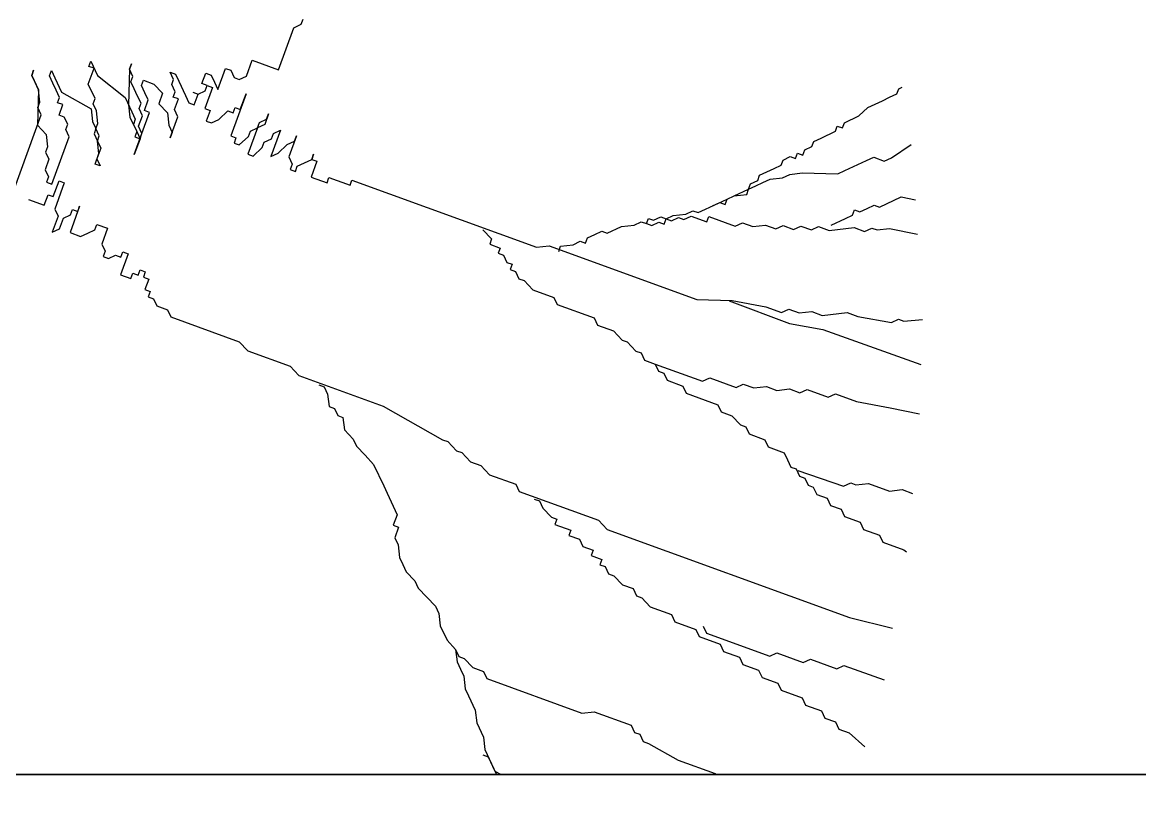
# Model space of a CAD drawing. Header units: inches. Extents: x -50945 to 250244, y -404780 to 18493.
# Drawn here: x 224715 to 225016.7, y -311815.6 to -311604.3 of the extents above; entities that cross this region are included whole.
import ezdxf
from ezdxf.xclip import XClip

# ---------------------------------------------------------------- set-up
doc = ezdxf.new("R2010")
doc.units = ezdxf.units.IN
doc.header["$MEASUREMENT"] = 0
doc.header["$XCLIPFRAME"] = 2
doc.linetypes.add('iGo户型优化31', pattern=[0.35, 0.25, -0.1])
doc.layers.add('iGo户型优化', color=7, linetype='Continuous')
doc.layers.add('IRC-30-天花轮廓线', color=30, linetype='Continuous')
doc.layers.add('天棚材质标注', color=2, linetype='Continuous', lineweight=5)

# ---------------------------------------------------------------- blocks, each defined once
blk = doc.blocks.new('抖音iGo户型优化-0853')
at = {"layer": 'iGo户型优化', "color": 251, "ltscale": 100}
for p, q in [((-960.98, -204549.66), (-923.51, -204563.3)), ((-966.58, -204556.73), (-969.51, -204564.76)), ((-903.55, -204558.43), (-910.85, -204561.84)), ((-907.2, -204560.14), (-903.55, -204558.43)), ((-903.55, -204558.43), (-900.87, -204559.41)), ((-900.87, -204559.41), (-903.55, -204558.43)), ((-969.51, -204564.76), (-964.15, -204566.71)), ((-928.86, -204561.35), (-933.49, -204565.74)), ((-910.85, -204561.84), (-928.86, -204561.35)), ((-923.51, -204563.3), (-919.85, -204561.6)), ((-919.85, -204561.6), (-917.18, -204562.57)), ((-917.18, -204562.57), (-910.85, -204561.84)), ((-910.85, -204561.84), (-907.2, -204560.14)), ((-975.11, -204571.82), (-983.14, -204568.9)), ((-983.14, -204568.9), (-981.44, -204572.55)), ((-971.46, -204570.12), (-975.11, -204571.82)), ((-958.07, -204574.99), (-971.46, -204570.12)), ((-964.15, -204566.71), (-965.13, -204569.39)), ((-965.13, -204569.39), (-957.1, -204572.31)), ((-957.82, -204565.98), (-958.8, -204568.66)), ((-958.8, -204568.66), (-934.71, -204577.43)), ((-955.15, -204566.95), (-957.82, -204565.98)), ((-951.5, -204565.25), (-955.15, -204566.95)), ((-946.14, -204567.2), (-951.5, -204565.25)), ((-942.49, -204565.49), (-946.14, -204567.2)), ((-939.81, -204566.47), (-942.49, -204565.49)), ((-933.49, -204565.74), (-939.81, -204566.47)), ((-904.77, -204570.12), (-912.07, -204573.53)), ((-911.1, -204570.85), (-907.45, -204569.15)), ((-907.45, -204569.15), (-903.79, -204567.44)), ((-901.12, -204568.42), (-904.77, -204570.12)), ((-903.79, -204567.44), (-901.12, -204568.42)), ((-981.44, -204572.55), (-976.08, -204574.5)), ((-976.08, -204574.5), (-974.38, -204578.15)), ((-957.1, -204572.31), (-958.07, -204574.99)), ((-934.71, -204577.43), (-931.06, -204575.72)), ((-931.06, -204575.72), (-928.38, -204576.7)), ((-928.38, -204576.7), (-924.73, -204574.99)), ((-924.73, -204574.99), (-923.75, -204572.31)), ((-923.75, -204572.31), (-918.4, -204574.26)), ((-912.07, -204573.53), (-920.6, -204588.63)), ((-918.4, -204574.26), (-917.43, -204571.58)), ((-917.43, -204571.58), (-914.75, -204572.56)), ((-914.75, -204572.56), (-911.1, -204570.85)), ((-983.39, -204577.91), (-985.34, -204583.27)), ((-970, -204582.78), (-983.39, -204577.91)), ((-974.38, -204578.15), (-971.7, -204579.13)), ((-971.7, -204579.13), (-972.68, -204581.81)), ((-972.68, -204581.81), (-970, -204582.78)), ((-985.34, -204583.27), (-983.63, -204586.92)), ((-983.63, -204586.92), (-981.93, -204590.57)), ((-915.25, -204590.58), (-907.94, -204587.17)), ((-907.94, -204587.17), (-899.91, -204590.09)), ((-899.91, -204590.09), (-898.94, -204587.41)), ((-898.94, -204587.41), (-896.26, -204588.39)), ((-981.93, -204590.57), (-979.26, -204591.55)), ((-979.26, -204591.55), (-981.21, -204596.91)), ((-949.56, -204593.25), (-948.59, -204590.58)), ((-945.91, -204591.55), (-949.56, -204593.25)), ((-948.59, -204590.58), (-943.24, -204592.52)), ((-940.56, -204593.5), (-945.91, -204591.55)), ((-943.24, -204592.52), (-936.91, -204591.79)), ((-936.91, -204591.79), (-940.56, -204593.5)), ((-933.26, -204590.09), (-936.91, -204591.79)), ((-936.91, -204591.79), (-934.23, -204592.77)), ((-934.23, -204592.77), (-930.58, -204591.06)), ((-930.58, -204591.06), (-933.26, -204590.09)), ((-926.93, -204589.36), (-930.58, -204591.06)), ((-930.58, -204591.06), (-927.9, -204592.04)), ((-927.9, -204592.04), (-921.57, -204591.31)), ((-920.6, -204588.63), (-926.93, -204589.36)), ((-921.57, -204591.31), (-917.92, -204589.6)), ((-917.92, -204589.6), (-915.25, -204590.58)), ((-903.56, -204591.8), (-914.77, -204605.92)), ((-896.26, -204588.39), (-903.56, -204591.8)), ((-995.56, -204594.71), (-996.54, -204597.39)), ((-996.54, -204597.39), (-994.84, -204601.05)), ((-992.89, -204595.69), (-995.56, -204594.71)), ((-989.24, -204593.98), (-992.89, -204595.69)), ((-981.21, -204596.91), (-989.24, -204593.98)), ((-1004.82, -204603.48), (-1006.77, -204608.84)), ((-994.11, -204607.38), (-1004.82, -204603.48)), ((-994.84, -204601.05), (-995.81, -204603.72)), ((-995.81, -204603.72), (-993.14, -204604.7)), ((-1006.77, -204608.84), (-1004.09, -204609.81)), ((-1004.09, -204609.81), (-1005.07, -204612.49)), ((-993.14, -204604.7), (-994.11, -204607.38)), ((-924.75, -204608.35), (-932.05, -204611.76)), ((-928.4, -204610.06), (-932.05, -204611.76)), ((-925.72, -204611.03), (-928.4, -204610.06)), ((-922.07, -204609.33), (-925.72, -204611.03)), ((-918.42, -204607.62), (-924.75, -204608.35)), ((-914.77, -204605.92), (-922.07, -204609.33)), ((-900.41, -204608.11), (-918.42, -204607.62)), ((-910.39, -204610.55), (-906.74, -204608.84)), ((-906.74, -204608.84), (-904.06, -204609.82)), ((-904.06, -204609.82), (-900.41, -204608.11)), ((-900.41, -204608.11), (-897.73, -204609.09)), ((-897.73, -204609.09), (-900.41, -204608.11)), ((-1012.37, -204615.9), (-1013.34, -204618.58)), ((-1007.02, -204617.85), (-1012.37, -204615.9)), ((-1006.04, -204615.17), (-1007.02, -204617.85)), ((-1003.36, -204616.14), (-1006.04, -204615.17)), ((-1005.07, -204612.49), (-1002.39, -204613.47)), ((-1002.39, -204613.47), (-1003.36, -204616.14)), ((-935.7, -204613.47), (-943.73, -204610.55)), ((-943.73, -204610.55), (-922.32, -204618.34)), ((-934.73, -204610.79), (-935.7, -204613.47)), ((-932.05, -204611.76), (-935.7, -204613.47)), ((-935.7, -204613.47), (-933.03, -204614.44)), ((-932.05, -204611.76), (-934.73, -204610.79)), ((-933.03, -204614.44), (-929.37, -204612.74)), ((-929.37, -204612.74), (-924.02, -204614.69)), ((-924.02, -204614.69), (-920.37, -204612.98)), ((-922.32, -204618.34), (-921.34, -204615.66)), ((-921.34, -204615.66), (-915.99, -204617.61)), ((-920.37, -204612.98), (-917.69, -204613.96)), ((-917.69, -204613.96), (-914.04, -204612.25)), ((-915.99, -204617.61), (-912.34, -204615.9)), ((-914.04, -204612.25), (-910.39, -204610.55)), ((-912.34, -204615.9), (-908.69, -204614.2)), ((-908.69, -204614.2), (-906.01, -204615.17)), ((-906.01, -204615.17), (-907.96, -204620.53)), ((-1017, -204620.28), (-1020.65, -204621.99)), ((-1016.02, -204617.6), (-1017, -204620.28)), ((-1013.34, -204618.58), (-1016.02, -204617.6)), ((-907.96, -204620.53), (-912.59, -204624.91)), ((-1020.65, -204621.99), (-1022.6, -204627.35)), ((-917.94, -204622.97), (-922.57, -204627.35)), ((-912.59, -204624.91), (-917.94, -204622.97)), ((-1026.25, -204629.05), (-1038.92, -204663.87)), ((-1022.6, -204627.35), (-1026.25, -204629.05)), ((-932.55, -204629.78), (-935.22, -204628.81)), ((-935.22, -204628.81), (-924.52, -204632.71)), ((-928.9, -204628.08), (-932.55, -204629.78)), ((-922.57, -204627.35), (-928.9, -204628.08)), ((-924.52, -204632.71), (-920.87, -204631)), ((-920.87, -204631), (-915.51, -204632.95)), ((-915.51, -204632.95), (-914.54, -204630.27)), ((-914.54, -204630.27), (-911.86, -204631.25)), ((-911.86, -204631.25), (-908.21, -204629.54)), ((-908.21, -204629.54), (-905.53, -204630.52)), ((-902.86, -204631.49), (-906.51, -204633.19)), ((-905.53, -204630.52), (-901.88, -204628.81)), ((-901.88, -204628.81), (-902.86, -204631.49)), ((-917.46, -204638.31), (-918.44, -204640.99)), ((-913.81, -204636.6), (-917.46, -204638.31)), ((-906.51, -204633.19), (-913.81, -204636.6)), ((-918.44, -204640.99), (-913.08, -204642.94)), ((-912.11, -204640.26), (-913.08, -204642.94)), ((-913.08, -204642.94), (-911.38, -204646.59)), ((-913.08, -204642.94), (-911.38, -204646.59)), ((-926.72, -204647.07), (-927.69, -204649.75)), ((-927.69, -204649.75), (-925.99, -204653.41)), ((-921.36, -204649.02), (-926.72, -204647.07)), ((-920.39, -204646.34), (-921.36, -204649.02)), ((-909.68, -204650.24), (-920.39, -204646.34)), ((-911.38, -204646.59), (-908.71, -204647.56)), ((-911.38, -204646.59), (-908.71, -204647.56)), ((-908.71, -204647.56), (-909.68, -204650.24)), ((-908.71, -204647.56), (-907.73, -204644.88)), ((-907.73, -204644.88), (-902.38, -204646.83)), ((-903.35, -204649.51), (-907, -204651.22)), ((-902.38, -204646.83), (-903.35, -204649.51)), ((-925.99, -204653.41), (-921.61, -204658.03)), ((-907, -204651.22), (-910.66, -204652.92)), ((-910.66, -204652.92), (-899.95, -204656.82)), ((-937.92, -204661.2), (-938.89, -204663.88)), ((-935.24, -204662.17), (-937.92, -204661.2)), ((-934.27, -204659.49), (-935.24, -204662.17)), ((-912.85, -204667.29), (-934.27, -204659.49)), ((-921.61, -204658.03), (-922.59, -204660.71)), ((-922.59, -204660.71), (-919.91, -204661.69)), ((-904.58, -204661.2), (-905.55, -204663.88)), ((-900.92, -204659.5), (-904.58, -204661.2)), ((-899.95, -204656.82), (-900.92, -204659.5)), ((-1038.92, -204663.87), (-1043.55, -204668.26)), ((-938.89, -204663.88), (-934.52, -204668.5)), ((-919.91, -204661.69), (-920.88, -204664.37)), ((-920.88, -204664.37), (-912.85, -204667.29)), ((-905.55, -204663.88), (-903.85, -204667.53)), ((-1043.55, -204668.26), (-1051.35, -204689.69)), ((-943.52, -204668.26), (-944.5, -204670.94)), ((-944.5, -204670.94), (-940.12, -204675.57)), ((-930.14, -204673.13), (-943.52, -204668.26)), ((-934.52, -204668.5), (-931.84, -204669.48)), ((-931.84, -204669.48), (-930.14, -204673.13)), ((-903.85, -204667.53), (-895.82, -204670.45)), ((-895.82, -204670.45), (-900.69, -204683.85)), ((-940.12, -204675.57), (-937.44, -204676.54)), ((-937.44, -204676.54), (-935.74, -204680.19)), ((-930.14, -204673.13), (-927.46, -204674.11)), ((-928.44, -204676.79), (-930.14, -204673.13)), ((-923.08, -204678.73), (-928.44, -204676.79)), ((-927.46, -204674.11), (-925.76, -204677.76)), ((-925.76, -204677.76), (-923.08, -204678.73)), ((-944.74, -204679.95), (-943.04, -204683.6)), ((-931.36, -204684.82), (-944.74, -204679.95)), ((-943.04, -204683.6), (-938.66, -204688.23)), ((-935.74, -204680.19), (-933.06, -204681.17)), ((-933.06, -204681.17), (-931.36, -204684.82)), ((-900.69, -204683.85), (-879.28, -204691.64)), ((-1051.35, -204689.69), (-1055.98, -204694.07)), ((-951.32, -204689.69), (-952.3, -204692.37)), ((-948.64, -204690.67), (-951.32, -204689.69)), ((-944.99, -204688.96), (-948.64, -204690.67)), ((-934.29, -204692.86), (-944.99, -204688.96)), ((-938.66, -204688.23), (-936.96, -204691.88)), ((-1055.98, -204694.07), (-1071.58, -204736.93)), ((-952.3, -204692.37), (-949.62, -204693.34)), ((-949.62, -204693.34), (-946.22, -204700.65)), ((-936.96, -204691.88), (-934.29, -204692.86)), ((-879.28, -204691.64), (-877.58, -204695.3)), ((-877.58, -204695.3), (-874.9, -204696.27)), ((-955.22, -204700.41), (-958.15, -204708.44)), ((-947.19, -204703.33), (-955.22, -204700.41)), ((-946.22, -204700.65), (-947.19, -204703.33)), ((-946.22, -204700.65), (-943.54, -204701.62)), ((-943.54, -204701.62), (-946.22, -204700.65)), ((-1060.78, -204704.35), (-1061.76, -204707.03)), ((-1072.71, -204712.14), (-1076.36, -204713.85)), ((-1071.74, -204709.46), (-1072.71, -204712.14)), ((-1065.41, -204708.73), (-1071.74, -204709.46)), ((-1061.76, -204707.03), (-1065.41, -204708.73)), ((-955.47, -204709.42), (-959.37, -204720.13)), ((-958.15, -204708.44), (-955.47, -204709.42)), ((-1083.67, -204717.26), (-1088.29, -204721.64)), ((-1077.34, -204716.52), (-1083.67, -204717.26)), ((-1076.36, -204713.85), (-1077.34, -204716.52)), ((-1091.95, -204723.34), (-1096.57, -204727.73)), ((-1088.29, -204721.64), (-1091.95, -204723.34)), ((-956.69, -204721.11), (-990.82, -204814.86)), ((-959.37, -204720.13), (-956.69, -204721.11)), ((-1096.57, -204727.73), (-1101.2, -204732.11)), ((-1101.2, -204732.11), (-1112.15, -204737.22)), ((-1115.81, -204738.93), (-1126.76, -204744.04)), ((-1112.15, -204737.22), (-1115.81, -204738.93)), ((-1071.58, -204736.93), (-1088.63, -204767.13)), ((-1148.42, -204745.26), (-1152.07, -204746.96)), ((-1142.09, -204744.53), (-1148.42, -204745.26)), ((-1138.44, -204742.82), (-1142.09, -204744.53)), ((-1133.09, -204744.77), (-1138.44, -204742.82)), ((-1132.11, -204742.09), (-1133.09, -204744.77)), ((-1126.76, -204744.04), (-1132.11, -204742.09)), ((-1155.72, -204748.67), (-1160.35, -204753.05)), ((-1152.07, -204746.96), (-1155.72, -204748.67)), ((-1164, -204754.75), (-1168.63, -204759.14)), ((-1160.35, -204753.05), (-1164, -204754.75)), ((-1173.26, -204763.52), (-1176.91, -204765.23)), ((-1168.63, -204759.14), (-1173.26, -204763.52)), ((-1183.24, -204765.96), (-1190.54, -204769.37)), ((-1176.91, -204765.23), (-1183.24, -204765.96)), ((-1088.63, -204767.13), (-1089.6, -204769.8)), ((-1201.49, -204774.48), (-1205.15, -204776.18)), ((-1195.17, -204773.75), (-1201.49, -204774.48)), ((-1195.17, -204773.75), (-1198.82, -204775.45)), ((-1190.54, -204769.37), (-1195.17, -204773.75)), ((-1094.23, -204774.19), (-1095.21, -204776.87)), ((-1089.6, -204769.8), (-1094.23, -204774.19)), ((-1218.78, -204780.32), (-1226.08, -204783.73)), ((-1215.13, -204778.62), (-1218.78, -204780.32)), ((-1208.8, -204777.89), (-1215.13, -204778.62)), ((-1205.15, -204776.18), (-1208.8, -204777.89)), ((-1199.79, -204778.13), (-1204.42, -204782.51)), ((-1198.82, -204775.45), (-1199.79, -204778.13)), ((-1095.21, -204776.87), (-1099.83, -204781.25)), ((-1232.41, -204784.46), (-1239.71, -204787.87)), ((-1226.08, -204783.73), (-1232.41, -204784.46)), ((-1204.42, -204782.51), (-1206.37, -204787.87)), ((-1099.83, -204781.25), (-1101.78, -204786.61)), ((-1249.69, -204790.31), (-1257, -204793.71)), ((-1246.04, -204788.6), (-1253.34, -204792.01)), ((-1248.72, -204787.63), (-1249.69, -204790.31)), ((-1239.71, -204787.87), (-1246.04, -204788.6)), ((-1210.02, -204789.58), (-1227.57, -204837.79)), ((-1206.37, -204787.87), (-1210.02, -204789.58)), ((-1106.41, -204790.99), (-1111.28, -204804.38)), ((-1101.78, -204786.61), (-1106.41, -204790.99)), ((-989.28, -204791.05), (-991.23, -204796.41)), ((-986.6, -204792.02), (-989.28, -204791.05)), ((-981.97, -204787.64), (-986.6, -204792.02)), ((-1257, -204793.71), (-1274.05, -204823.91)), ((-1253.34, -204792.01), (-1260.65, -204795.42)), ((-993.9, -204795.43), (-994.88, -204798.11)), ((-991.23, -204796.41), (-993.9, -204795.43)), ((-1002.18, -204801.52), (-1003.16, -204804.2)), ((-999.5, -204802.49), (-1002.18, -204801.52)), ((-998.53, -204799.81), (-999.5, -204802.49)), ((-994.88, -204798.11), (-998.53, -204799.81)), ((-1114.94, -204806.09), (-1129.56, -204846.27)), ((-1111.28, -204804.38), (-1114.94, -204806.09)), ((-1007.78, -204808.58), (-1012.41, -204812.96)), ((-1006.81, -204805.9), (-1007.78, -204808.58)), ((-1003.16, -204804.2), (-1006.81, -204805.9)), ((-1118.77, -204813.69), (-1119.74, -204816.37)), ((-1012.41, -204812.96), (-1016.31, -204823.68)), ((-1123.39, -204818.07), (-1128.02, -204822.46)), ((-1119.74, -204816.37), (-1123.39, -204818.07)), ((-990.82, -204814.86), (-990.09, -204821.19)), ((-1131.67, -204824.16), (-1134.6, -204832.2)), ((-1128.99, -204825.14), (-1131.67, -204824.16)), ((-1128.02, -204822.46), (-1128.99, -204825.14)), ((-1019.96, -204825.38), (-1026.79, -204844.13)), ((-1016.31, -204823.68), (-1019.96, -204825.38)), ((-990.09, -204821.19), (-1017.39, -204896.2)), ((-1137.27, -204831.22), (-1139.22, -204836.58)), ((-1134.6, -204832.2), (-1137.27, -204831.22)), ((-992.95, -204826.12), (-990.27, -204827.09)), ((-990.27, -204827.09), (-989.54, -204833.42)), ((-1139.22, -204836.58), (-1142.87, -204838.29)), ((-989.54, -204833.42), (-987.84, -204837.07)), ((-987.84, -204837.07), (-988.82, -204839.75)), ((-1227.57, -204837.79), (-1226.84, -204844.13)), ((-1147.5, -204842.67), (-1149.45, -204848.03)), ((-1144.82, -204843.64), (-1147.5, -204842.67)), ((-1142.87, -204838.29), (-1144.82, -204843.64)), ((-988.82, -204839.75), (-986.14, -204840.73)), ((-986.14, -204840.73), (-984.44, -204844.38)), ((-1226.84, -204844.13), (-1233.67, -204862.88)), ((-1152.13, -204847.05), (-1153.1, -204849.73)), ((-1149.45, -204848.03), (-1152.13, -204847.05)), ((-1129.56, -204846.27), (-1134.19, -204850.65)), ((-1030.44, -204845.84), (-1033.36, -204853.88)), ((-1026.79, -204844.13), (-1030.44, -204845.84)), ((-984.44, -204844.38), (-982.74, -204848.03)), ((-982.74, -204848.03), (-983.71, -204850.71)), ((-1134.19, -204850.65), (-1179.04, -204973.88)), ((-1157.73, -204854.11), (-1162.36, -204858.5)), ((-1156.75, -204851.43), (-1157.73, -204854.11)), ((-1153.1, -204849.73), (-1156.75, -204851.43)), ((-1033.36, -204853.88), (-1037.99, -204858.26)), ((-983.71, -204850.71), (-980.31, -204858.02)), ((-1162.36, -204858.5), (-1164.31, -204863.85)), ((-1037.99, -204858.26), (-1038.96, -204860.94)), ((-980.31, -204858.02), (-979.58, -204864.35)), ((-1237.32, -204864.58), (-1238.3, -204867.26)), ((-1233.67, -204862.88), (-1237.32, -204864.58)), ((-1167.96, -204865.56), (-1168.93, -204868.24)), ((-1164.31, -204863.85), (-1167.96, -204865.56)), ((-1043.59, -204865.32), (-1044.57, -204868)), ((-1038.96, -204860.94), (-1043.59, -204865.32)), ((-979.58, -204864.35), (-977.88, -204868)), ((-1241.95, -204868.96), (-1242.92, -204871.64)), ((-1238.3, -204867.26), (-1241.95, -204868.96)), ((-1168.93, -204868.24), (-1173.56, -204872.62)), ((-1048.22, -204869.7), (-1050.17, -204875.06)), ((-1044.57, -204868), (-1048.22, -204869.7)), ((-978.85, -204870.68), (-979.83, -204873.36)), ((-977.88, -204868), (-978.85, -204870.68)), ((-978.85, -204870.68), (-976.18, -204871.66)), ((-1242.92, -204871.64), (-1251.45, -204886.74)), ((-1173.56, -204872.62), (-1177.46, -204883.34)), ((-1050.17, -204875.06), (-1058.94, -204899.17)), ((-1053.82, -204876.77), (-1054.79, -204879.44)), ((-1050.17, -204875.06), (-1053.82, -204876.77)), ((-979.83, -204873.36), (-978.13, -204877.01)), ((-978.13, -204877.01), (-979.1, -204879.69)), ((-976.18, -204871.66), (-977.15, -204874.33)), ((-977.15, -204874.33), (-975.45, -204877.99)), ((-1058.44, -204881.15), (-1061.37, -204889.19)), ((-1054.79, -204879.44), (-1058.44, -204881.15)), ((-979.1, -204879.69), (-976.43, -204880.67)), ((-976.43, -204880.67), (-977.4, -204883.34)), ((-975.45, -204877.99), (-976.43, -204880.67)), ((-976.43, -204880.67), (-974.72, -204884.32)), ((-1251.45, -204886.74), (-1258.27, -204905.49)), ((-1181.11, -204885.04), (-1185.01, -204895.76)), ((-1177.46, -204883.34), (-1181.11, -204885.04)), ((-977.4, -204883.34), (-975.7, -204887)), ((-975.7, -204887), (-976.67, -204889.68)), ((-974.72, -204884.32), (-974, -204890.65)), ((-1065.02, -204890.89), (-1070.87, -204906.96)), ((-1061.37, -204889.19), (-1065.02, -204890.89)), ((-974.97, -204893.33), (-977.9, -204901.37)), ((-976.67, -204889.68), (-974.97, -204893.33)), ((-974, -204890.65), (-972.3, -204894.3)), ((-1188.66, -204897.46), (-1192.56, -204908.17)), ((-1185.01, -204895.76), (-1188.66, -204897.46)), ((-1183.31, -204899.41), (-1186.96, -204901.11)), ((-1058.94, -204899.17), (-1057.24, -204902.82)), ((-1017.39, -204896.2), (-1017.89, -204914.22)), ((-972.3, -204894.3), (-973.27, -204896.98)), ((-973.27, -204896.98), (-971.57, -204900.64)), ((-1186.96, -204901.11), (-1198.66, -204933.26)), ((-1057.24, -204902.82), (-1062.11, -204916.22)), ((-975.22, -204902.34), (-980.1, -204915.73)), ((-977.9, -204901.37), (-975.22, -204902.34)), ((-971.57, -204900.64), (-966.46, -204911.59)), ((-969.87, -204904.29), (-968.17, -204907.94)), ((-1258.27, -204905.49), (-1261.92, -204907.2)), ((-1196.21, -204909.88), (-1199.14, -204917.92)), ((-1192.56, -204908.17), (-1196.21, -204909.88)), ((-1074.52, -204908.67), (-1076.47, -204914.02)), ((-1070.87, -204906.96), (-1074.52, -204908.67)), ((-968.17, -204907.94), (-969.14, -204910.62)), ((-969.14, -204910.62), (-966.46, -204911.59)), ((-1076.47, -204914.02), (-1081.1, -204918.41)), ((-1062.11, -204916.22), (-1060.41, -204919.87)), ((-1018.01, -204912.76), (-1029.52, -204943.25)), ((-1017.89, -204914.22), (-1021.06, -204931.27)), ((-980.1, -204915.73), (-978.39, -204919.39)), ((-966.46, -204911.59), (-964.76, -204915.25)), ((-966.46, -204911.59), (-964.76, -204915.25)), ((-964.76, -204915.25), (-964.04, -204921.58)), ((-964.76, -204915.25), (-961.36, -204922.55)), ((-1202.79, -204919.62), (-1205.72, -204927.66)), ((-1199.14, -204917.92), (-1202.79, -204919.62)), ((-1082.07, -204921.09), (-1085.73, -204922.79)), ((-1081.1, -204918.41), (-1082.07, -204921.09)), ((-1060.41, -204919.87), (-1062.36, -204925.23)), ((-978.39, -204919.39), (-980.34, -204924.74)), ((-964.04, -204921.58), (-961.36, -204922.55)), ((-1205.72, -204927.66), (-1209.37, -204929.36)), ((-1085.73, -204922.79), (-1088.65, -204930.83)), ((-1062.36, -204925.23), (-1061.64, -204931.56)), ((-980.34, -204924.74), (-979.62, -204931.08)), ((-961.36, -204922.55), (-959.66, -204926.21)), ((-961.36, -204922.55), (-958.68, -204923.53)), ((-959.66, -204926.21), (-957.96, -204929.86)), ((-958.68, -204923.53), (-956.98, -204927.18)), ((-956.98, -204927.18), (-954.3, -204928.15)), ((-1209.37, -204929.36), (-1212.29, -204937.4)), ((-1198.66, -204933.26), (-1196.96, -204936.91)), ((-1092.3, -204932.53), (-1095.23, -204940.57)), ((-1088.65, -204930.83), (-1092.3, -204932.53)), ((-1061.64, -204931.56), (-1063.59, -204936.92)), ((-1021.06, -204931.27), (-1023.98, -204939.3)), ((-979.62, -204931.08), (-981.57, -204936.43)), ((-957.96, -204929.86), (-956.25, -204933.51)), ((-956.25, -204933.51), (-955.53, -204939.84)), ((-954.3, -204928.15), (-952.6, -204931.81)), ((-952.6, -204931.81), (-950.9, -204935.46)), ((-1215.94, -204939.1), (-1219.84, -204949.82)), ((-1212.29, -204937.4), (-1215.94, -204939.1)), ((-1196.96, -204936.91), (-1201.83, -204950.3)), ((-1063.59, -204936.92), (-1062.86, -204943.25)), ((-1023.98, -204939.3), (-1022.28, -204942.95)), ((-981.57, -204936.43), (-979.87, -204940.09)), ((-950.9, -204935.46), (-949.2, -204939.11)), ((-949.2, -204939.11), (-946.52, -204940.09)), ((-1102.53, -204943.98), (-1103.51, -204946.66)), ((-1098.88, -204942.27), (-1102.53, -204943.98)), ((-1095.23, -204940.57), (-1098.88, -204942.27)), ((-1062.86, -204943.25), (-1064.81, -204948.61)), ((-1029.52, -204943.25), (-1032.69, -204960.3)), ((-1022.28, -204942.95), (-1024.23, -204948.31)), ((-979.87, -204940.09), (-981.82, -204945.44)), ((-955.53, -204939.84), (-953.83, -204943.5)), ((-953.83, -204943.5), (-953.1, -204949.83)), ((-946.52, -204940.09), (-944.82, -204943.74)), ((-944.82, -204943.74), (-945.8, -204946.42)), ((-1219.84, -204949.82), (-1223.5, -204951.52)), ((-1201.83, -204950.3), (-1200.13, -204953.96)), ((-1104.34, -204947.48), (-1112.28, -204970.76)), ((-1107.16, -204948.36), (-1108.13, -204951.04)), ((-1103.51, -204946.66), (-1107.16, -204948.36)), ((-1064.81, -204948.61), (-1063.11, -204952.26)), ((-1024.23, -204948.31), (-1023.51, -204954.64)), ((-980.11, -204949.1), (-982.06, -204954.45)), ((-981.82, -204945.44), (-980.11, -204949.1)), ((-953.1, -204949.83), (-953.6, -204967.85)), ((-945.8, -204946.42), (-943.12, -204947.39)), ((-943.12, -204947.39), (-944.09, -204950.07)), ((-944.09, -204950.07), (-941.42, -204951.05)), ((-1223.5, -204951.52), (-1226.42, -204959.56)), ((-1200.13, -204953.96), (-1205.01, -204967.35)), ((-1112.76, -204955.42), (-1116.41, -204957.13)), ((-1111.78, -204952.74), (-1112.76, -204955.42)), ((-1108.13, -204951.04), (-1111.78, -204952.74)), ((-1063.11, -204952.26), (-1067.01, -204962.97)), ((-1023.51, -204954.64), (-1025.46, -204960)), ((-982.06, -204954.45), (-980.36, -204958.11)), ((-941.42, -204951.05), (-939.72, -204954.7)), ((-939.72, -204954.7), (-937.04, -204955.67)), ((-937.04, -204955.67), (-935.34, -204959.33)), ((-1230.07, -204961.26), (-1232.02, -204966.62)), ((-1226.42, -204959.56), (-1230.07, -204961.26)), ((-1116.41, -204957.13), (-1118.36, -204962.48)), ((-1032.69, -204960.3), (-1050.39, -205010.08)), ((-1025.46, -204960), (-1024, -204972.66)), ((-980.36, -204958.11), (-982.31, -204963.46)), ((-935.34, -204959.33), (-931.93, -204966.63)), ((-1232.02, -204966.62), (-1235.67, -204968.32)), ((-1205.01, -204967.35), (-1203.31, -204971)), ((-1122.01, -204964.19), (-1123.96, -204969.55)), ((-1118.36, -204962.48), (-1122.01, -204964.19)), ((-1065.31, -204966.63), (-1069.21, -204977.34)), ((-1067.01, -204962.97), (-1065.31, -204966.63)), ((-982.31, -204963.46), (-980.86, -204976.13)), ((-979.64, -204964.44), (-976.23, -204971.74)), ((-931.93, -204966.63), (-929.26, -204967.61)), ((-929.26, -204967.61), (-930.23, -204970.29)), ((-1235.67, -204968.32), (-1237.62, -204973.68)), ((-1203.31, -204971), (-1210.68, -204991.34)), ((-1127.61, -204971.25), (-1130.54, -204979.29)), ((-1123.96, -204969.55), (-1127.61, -204971.25)), ((-1112.28, -204970.76), (-1110.58, -204974.42)), ((-1024, -204972.66), (-1025.95, -204978.02)), ((-976.23, -204971.74), (-974.53, -204975.4)), ((-953.6, -204967.85), (-951.89, -204971.5)), ((-951.89, -204971.5), (-946.79, -204982.46)), ((-930.23, -204970.29), (-927.56, -204971.26)), ((-927.56, -204971.26), (-924.15, -204978.57)), ((-1237.62, -204973.68), (-1244.74, -204981.6)), ((-1179.04, -204973.88), (-1184.33, -204995.56)), ((-1110.58, -204974.42), (-1111.55, -204977.1)), ((-1111.55, -204977.1), (-1110.83, -204983.43)), ((-1069.21, -204977.34), (-1072.38, -204994.39)), ((-1025.95, -204978.02), (-1029.13, -204995.07)), ((-980.86, -204976.13), (-982.81, -204981.49)), ((-974.53, -204975.4), (-971.85, -204976.37)), ((-971.85, -204976.37), (-972.83, -204979.05)), ((-972.83, -204979.05), (-971.13, -204982.7)), ((-924.15, -204978.57), (-919.77, -204983.19)), ((-1134.19, -204980.99), (-1137.12, -204989.03)), ((-1130.54, -204979.29), (-1134.19, -204980.99)), ((-1110.83, -204983.43), (-1114.73, -204994.14)), ((-982.81, -204981.49), (-981.11, -204985.14)), ((-971.13, -204982.7), (-969.43, -204986.36)), ((-946.79, -204982.46), (-945.09, -204986.11)), ((-919.77, -204983.19), (-916.37, -204990.5)), ((-1137.12, -204989.03), (-1140.77, -204990.73)), ((-981.11, -204985.14), (-982.08, -204987.82)), ((-982.08, -204987.82), (-981.36, -204994.15)), ((-969.43, -204986.36), (-970.4, -204989.04)), ((-970.4, -204989.04), (-965.3, -204999.99)), ((-945.09, -204986.11), (-947.04, -204991.47)), ((-916.37, -204990.5), (-914.67, -204994.15)), ((-1140.77, -204990.73), (-1144.67, -205001.45)), ((-1114.73, -204994.14), (-1114, -205000.47)), ((-1072.38, -204994.39), (-1075.55, -205009.28)), ((-1029.13, -204995.07), (-1027.42, -204998.72)), ((-981.36, -204994.15), (-984.19, -205008.28)), ((-947.04, -204991.47), (-945.34, -204995.12)), ((-945.34, -204995.12), (-938.59, -205005.11)), ((-914.67, -204994.15), (-912.97, -204997.8)), ((-1144.67, -205001.45), (-1145.57, -205002.82)), ((-1114, -205000.47), (-1115.95, -205005.83)), ((-1027.42, -204998.72), (-1028.4, -205001.4)), ((-1028.4, -205001.4), (-1027.49, -205010.81)), ((-965.3, -204999.99), (-966.78, -205007.39)), ((-912.97, -204997.8), (-910.29, -204998.78)), ((-910.29, -204998.78), (-909.44, -205000.61))]:
    blk.add_line(p, q, dxfattribs=at)
blk = doc.blocks.new('thytyhy')
at = {"color": 7, "linetype": 'iGo户型优化31', "xscale": 0.5317064318048343, "yscale": 0.5317064318048343, "zscale": 0.5317064318048343}
blk.add_blockref('抖音iGo户型优化-0853', (277574.09, -167715.69), dxfattribs=at)

msp = doc.modelspace()

# ---------------------------------------------------------------- block references
at = {"layer": '天棚材质标注', "color": 6}
ref = msp.add_blockref('thytyhy', (-51763.23, -588712.29), dxfattribs=dict(at, rotation=89.99999999999999))
XClip(ref).set_block_clipping_path([(276904.7874586927, -283764.3061409554), (279962.1796524448, -274923.7453339266)])

# ---------------------------------------------------------------- next in the draw order: linework, layer by layer
at = {"layer": 'IRC-30-天花轮廓线'}
msp.add_line((218693.28, -311807.51), (237830.21, -311807.51), dxfattribs=at)
msp.add_lwpolyline([(223160.52, -308750.11), (232001.08, -308750.11), (232001.08, -311807.51), (223160.52, -311807.51)], close=True, dxfattribs=at)

doc.saveas('drawing.dxf')
